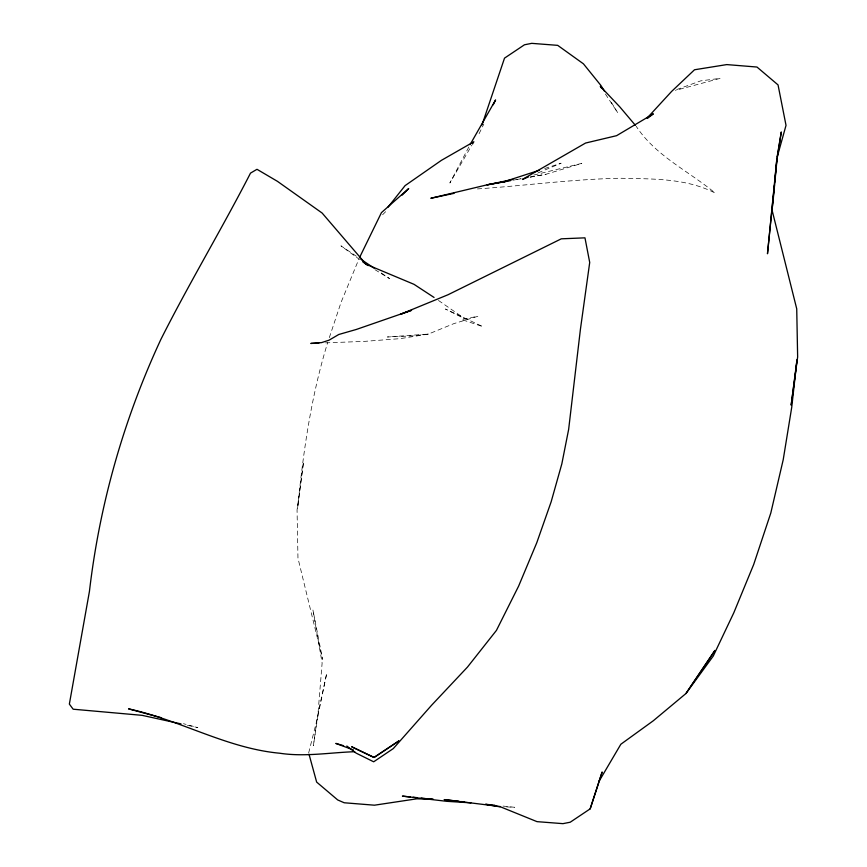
<?xml version="1.0" encoding="UTF-8"?>
<svg xmlns="http://www.w3.org/2000/svg" width="867" height="867" viewBox="0 0 867 867"><rect width="100%" height="100%" fill="white"/><g stroke="black" fill="none" stroke-linecap="round" stroke-linejoin="round"><path stroke-width="0.65" stroke-dasharray="4.33 3.25" d="M308.663 752.957L317.745 716.749L326.761 673.204L317.625 715.654L313.399 745.631L317.745 716.749L322.123 663.038L312.922 609.902L322.589 659.364L297.966 558.153L297.056 510.013L303.537 461.84L297.576 508.495C303.168 452.585 310.993 396.468 327.65 342.682M329.319 337.653L341.024 302.453L358.851 259.179M479.072 133.724L483.797 124.079M468.798 147.065L449.875 182.98L471.843 145.19M382.585 214.778L386.314 211.028M538.114 172.847L561.112 163.191L544.498 168.588M676.65 89.604L700.666 80.88L720.228 78.344L675.436 90.406M530.257 177.085L545.982 174.267L581.8 163.375L533.671 175.08M516.851 179.491L520.829 178.775M530.095 177.117L545.982 174.267M513.221 180.152L521.089 178.732M477.414 188.919C524.979 185.701 572.318 179.209 620.024 178.244C651.941 178.992 685.992 177.973 715.102 193.038C688.517 170.897 655.68 156.06 636.205 126.289M325.548 342.866L364.368 341.381L400.456 338.618L428.417 334.066L453.842 323.64L477.934 316.292L461.407 319.446L482.886 326.653L445.421 309.031L465.525 319.197L438.42 300.426M506.751 806.928L514.608 807.285L502.73 806.05M187.478 725.311L197.839 727.586L183.457 723.696M374.978 269.691L389.532 278.578L379.594 271.88M356.413 256.264L340.959 245.849L359.491 259.428M605.394 93.994L617.748 112.786L610 100.214M428.417 334.066L412.128 335.93L387.397 336.981L428.417 334.066"/><path stroke-width="1.3" d="M774.469 184.801L767.479 253.76L776.951 157.935L774.719 182.113M772.573 206.281L777.07 158.932L781.297 131.957L777.168 156.645M777.309 156.634L786.022 125.357L778.046 84.912L756.978 67.041L726.784 64.591L694.521 69.761L671.6 91.447L647.216 117.966M590.178 808.857L602.077 772.183L590.178 808.857L570.226 822.219L562.954 823.65L536.998 821.645L501.115 807.079L485.563 804.273L494.808 805.226M482.019 124.902L504.518 58.143L524.47 44.781L531.742 43.35L557.698 45.355L583.437 63.833L600.831 85.367L604.364 91.078M359.35 257.943L381.447 212.621L408.715 188.529L402.18 195.086M493.225 104.777L495.588 99.943L470.055 144.67M472.515 144.041L473.837 141.755L441.433 160.33L405.073 185.636L387.939 207.278M599.108 781.189L620.848 744.244L653.263 720.791L685.97 693.502L714.917 650.478L685.97 693.502L713.248 656.07L733.807 612.774L753.672 564.547L770.806 513.004L783.215 459.716L791.723 407.338L796.979 359.827L791.159 405.16L797.64 356.987L796.73 308.847L772.107 210.313M647.4 118.411L653.35 113.848L616.578 135.685L585.561 143.044L522.389 179.458L528.437 176.922M454.048 193.352L430.834 198.272L487.016 184.855L503.608 181.864L539.393 170.246M512.917 179.469L487.016 184.855L510.598 180.618M503.608 181.864L507.585 181.149M354.668 751.711C329.666 752.556 304.675 757.054 279.727 753.228C226.699 748.329 180.141 719.935 128.554 708.859L161.24 717.692M318.861 343.126L310.83 343.44L321.581 342.606L329.016 340.189L338.791 334.489L356.283 329.471L411.554 310.321L400.521 314.277L448.001 294.758L561.285 238.826L584.965 237.84L589.712 262.452L580.446 329.092L568.644 429.403L561.827 463.888L551.152 501.798L536.771 542.742L518.639 586.081L496.444 630.385L467.465 667.091L431.506 705.337L393.315 748.568L373.677 761.8L356.185 753.152L346.822 746.032M470.9 802.842L446.678 801.314L402.407 796.123L410.449 796.957M413.125 797.239L417.157 797.651M421.178 798.063L425.198 798.485M429.219 798.897L433.24 799.309L416.864 798.81L374.468 805.194L344.199 802.766L337.718 799.959L316.65 782.088L309.01 754.214M500.216 806.548L444.153 799.602L458.784 801.26M461.439 801.563L464.094 801.867M180.997 723.88L142.134 715.34L73.153 709.206L69.36 704.091L89.442 591.359C99.618 504.117 123.84 419.097 160.85 339.463C189.169 283.173 221.724 229.159 250.509 173.118L256.99 169.303L277.418 181.322L322.134 213.044L366.026 264.229L368.269 265.595M343.592 745.685L335.811 743.409L353.487 749.988M434.053 297.446L414.025 284.333L366.026 264.229L362.753 261.823M360.835 259.244L374.078 268.163M635.348 125.271L619.829 106.912L600.3 86.256L601.752 88.467M398.766 741.003L374.045 757.465L351.839 746.855L374.045 757.465L398.766 741.003"/></g></svg>
